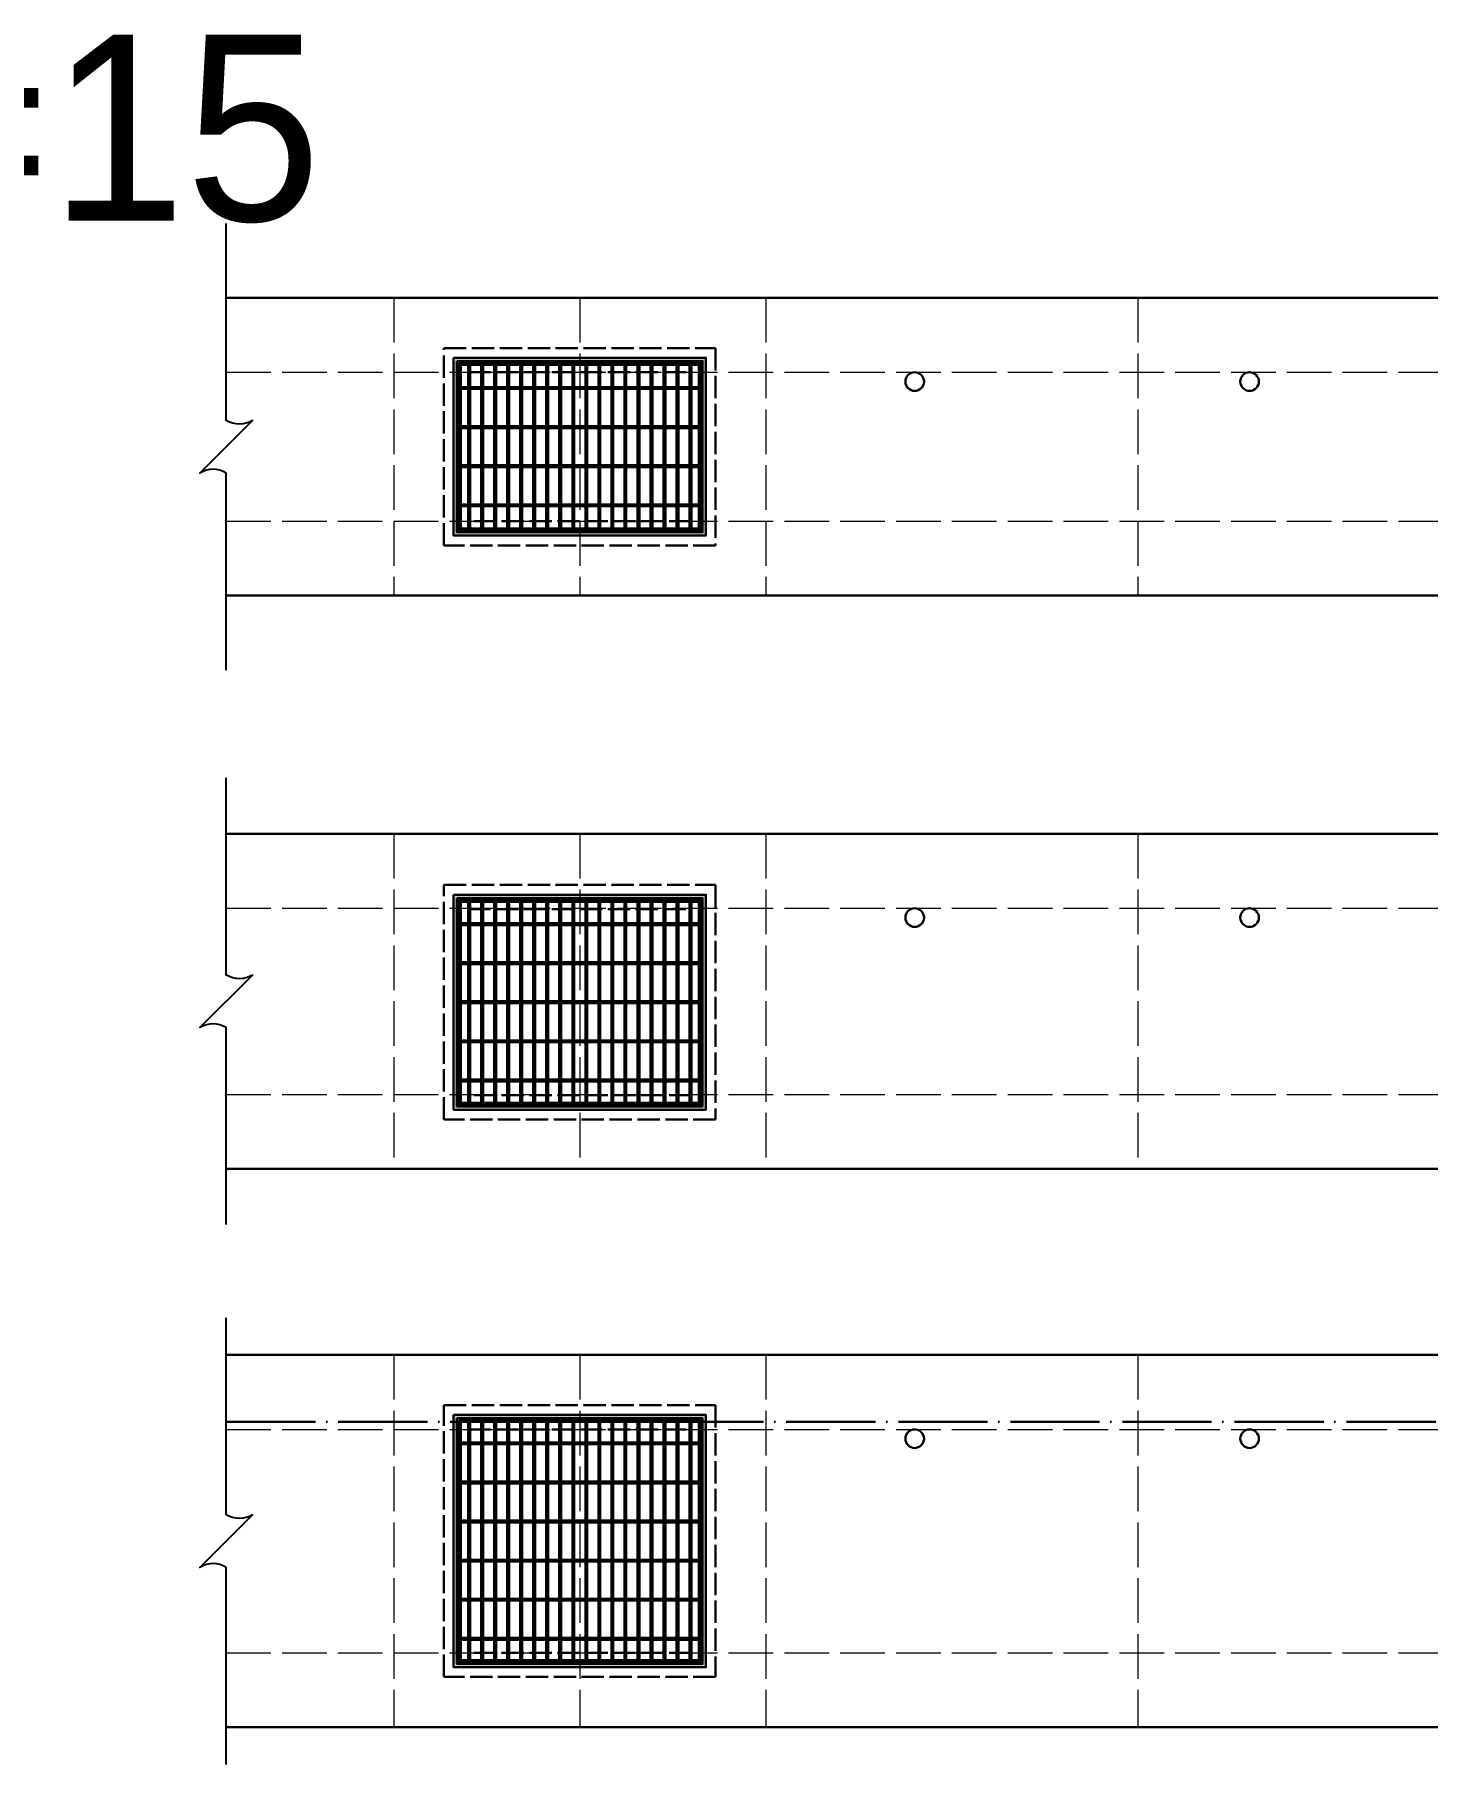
# Model space of a CAD drawing. Extents: x -2931 to 4779, y -2120 to 304.
# Drawn here: x 4030.3 to 4404.6, y -557.7 to -92.9 of the extents above; entities that cross this region are included whole.
import ezdxf

# ---------------------------------------------------------------- set-up
doc = ezdxf.new("R2010")
doc.units = 0
doc.header["$MEASUREMENT"] = 0
doc.linetypes.add('ACAD_ISO02W100', pattern=[15, 12, -3])
doc.linetypes.add('ACAD_ISO04W100', pattern=[30, 24, -3, 0, -3])
doc.layers.add('一、4.基本-隱藏', color=9, linetype='ACAD_ISO02W100', lineweight=20, plot=False)
doc.layers.add('三、3.文字-註解文字', color=2, linetype='Continuous')
for name, color, linetype, lineweight in [('二、1.繪圖-既有設施', 8, 'Continuous', 20), ('二、2.繪圖-施作項目', 181, 'Continuous', 30), ('二、6.繪圖-其他施作項目', 35, 'Continuous', 30)]:
    doc.layers.add(name, color=color, linetype=linetype, lineweight=lineweight)
doc.styles.add('註解文字', font='MS PGothic.ttf', dxfattribs={"height": 5})
pattern_1 = [(45, (2971.5, 3e-14), (-2.65165, 2.65165), []), (45, (2972.384, 3e-14), (-2.65165, 2.65165), []), (45, (2973.2678, 3e-14), (-2.65165, 2.65165), []), (45, (2974.1517, 3e-14), (-2.65165, 2.65165), [])]
pattern_2 = [(45, (2856.5, -144.25), (-2.65165, 2.65165), []), (45, (2857.384, -144.25), (-2.65165, 2.65165), []), (45, (2858.2678, -144.25), (-2.65165, 2.65165), []), (45, (2859.1517, -144.25), (-2.65165, 2.65165), [])]
pattern_3 = [(45, (2741.5, -284), (-2.65165, 2.65165), []), (45, (2742.384, -284), (-2.65165, 2.65165), []), (45, (2743.2678, -284), (-2.65165, 2.65165), []), (45, (2744.1517, -284), (-2.65165, 2.65165), [])]

msp = doc.modelspace()

# ---------------------------------------------------------------- hatches: boundary and pattern name
at = {"layer": '二、6.繪圖-其他施作項目'}
h = msp.add_hatch(color=256, dxfattribs=at)
h.dxf.hatch_style = 1
h.paths.add_polyline_path([(4142.961, -179.754), (4142.961, -227.554), (4210.761, -227.554), (4210.761, -179.754)])
h.paths.add_polyline_path([(4143.861, -180.654), (4209.861, -180.654), (4209.861, -226.654), (4143.861, -226.654)], flags=16)
h.paths.add_polyline_path([(4146.861, -183.654), (4206.861, -183.654), (4206.861, -223.654), (4146.861, -223.654)], flags=0)
h = msp.add_hatch(dxfattribs=at)
h.set_pattern_fill('ANSI34', color=256, scale=5)
h.set_pattern_definition(pattern_1)
h.paths.add_polyline_path([(4208.861, -188.154), (4208.861, -187.654), (4144.861, -187.654), (4144.861, -188.154)])
h = msp.add_hatch(dxfattribs=at)
h.set_pattern_fill('ANSI34', color=256, scale=5)
h.set_pattern_definition(pattern_1)
h.paths.add_polyline_path([(4144.861, -198.154), (4144.861, -198.654), (4208.861, -198.654), (4208.861, -198.154)])
h = msp.add_hatch(dxfattribs=at)
h.set_pattern_fill('ANSI34', color=256, scale=5)
h.set_pattern_definition(pattern_1)
h.paths.add_polyline_path([(4208.861, -209.154), (4208.861, -208.654), (4144.861, -208.654), (4144.861, -209.154)])
h = msp.add_hatch(dxfattribs=at)
h.set_pattern_fill('ANSI34', color=256, scale=5)
h.set_pattern_definition(pattern_1)
h.paths.add_polyline_path([(4144.861, -219.154), (4144.861, -219.654), (4208.861, -219.654), (4208.861, -219.154)])
h = msp.add_hatch(color=256, dxfattribs=at)
h.dxf.hatch_style = 1
h.paths.add_polyline_path([(4142.961, -381.804), (4210.761, -381.804), (4210.761, -324.004), (4142.961, -324.004)])
h.paths.add_polyline_path([(4143.861, -324.904), (4209.861, -324.904), (4209.861, -380.904), (4143.861, -380.904)], flags=16)
h = msp.add_hatch(dxfattribs=at)
h.set_pattern_fill('ANSI34', color=256, scale=5)
h.set_pattern_definition(pattern_2)
h.paths.add_polyline_path([(4208.861, -331.654), (4144.861, -331.654), (4144.861, -332.154), (4208.861, -332.154)])
h = msp.add_hatch(dxfattribs=at)
h.set_pattern_fill('ANSI34', color=256, scale=5)
h.set_pattern_definition(pattern_2)
h.paths.add_polyline_path([(4208.861, -342.154), (4144.861, -342.154), (4144.861, -342.654), (4208.861, -342.654)])
h = msp.add_hatch(dxfattribs=at)
h.set_pattern_fill('ANSI34', color=256, scale=5)
h.set_pattern_definition(pattern_2)
h.paths.add_polyline_path([(4208.861, -352.654), (4144.861, -352.654), (4144.861, -353.154), (4208.861, -353.154)])
h = msp.add_hatch(dxfattribs=at)
h.set_pattern_fill('ANSI34', color=256, scale=5)
h.set_pattern_definition(pattern_2)
h.paths.add_polyline_path([(4208.861, -363.154), (4144.861, -363.154), (4144.861, -363.654), (4208.861, -363.654)])
h = msp.add_hatch(dxfattribs=at)
h.set_pattern_fill('ANSI34', color=256, scale=5)
h.set_pattern_definition(pattern_2)
h.paths.add_polyline_path([(4208.861, -373.654), (4144.861, -373.654), (4144.861, -374.154), (4208.861, -374.154)])
h = msp.add_hatch(color=256, dxfattribs=at)
h.dxf.hatch_style = 1
h.paths.add_polyline_path([(4142.961, -531.554), (4210.761, -531.554), (4210.761, -463.754), (4142.961, -463.754)])
h.paths.add_polyline_path([(4143.861, -464.654), (4209.861, -464.654), (4209.861, -530.654), (4143.861, -530.654)], flags=16)
h = msp.add_hatch(dxfattribs=at)
h.set_pattern_fill('ANSI34', color=256, scale=5)
h.set_pattern_definition(pattern_3)
h.paths.add_polyline_path([(4208.861, -471.154), (4144.861, -471.154), (4144.861, -471.654), (4208.861, -471.654)])
h = msp.add_hatch(dxfattribs=at)
h.set_pattern_fill('ANSI34', color=256, scale=5)
h.set_pattern_definition(pattern_3)
h.paths.add_polyline_path([(4208.861, -481.654), (4144.861, -481.654), (4144.861, -482.154), (4208.861, -482.154)])
h = msp.add_hatch(dxfattribs=at)
h.set_pattern_fill('ANSI34', color=256, scale=5)
h.set_pattern_definition(pattern_3)
h.paths.add_polyline_path([(4208.861, -492.154), (4144.861, -492.154), (4144.861, -492.654), (4208.861, -492.654)])
h = msp.add_hatch(dxfattribs=at)
h.set_pattern_fill('ANSI34', color=256, scale=5)
h.set_pattern_definition(pattern_3)
h.paths.add_polyline_path([(4208.861, -502.654), (4144.861, -502.654), (4144.861, -503.154), (4208.861, -503.154)])
h = msp.add_hatch(dxfattribs=at)
h.set_pattern_fill('ANSI34', color=256, scale=5)
h.set_pattern_definition(pattern_3)
h.paths.add_polyline_path([(4208.861, -513.154), (4144.861, -513.154), (4144.861, -513.654), (4208.861, -513.654)])
h = msp.add_hatch(dxfattribs=at)
h.set_pattern_fill('ANSI34', color=256, scale=5)
h.set_pattern_definition(pattern_3)
h.paths.add_polyline_path([(4208.861, -523.654), (4144.861, -523.654), (4144.861, -524.154), (4208.861, -524.154)])

# ---------------------------------------------------------------- linework, layer by layer
at = {"layer": '一、4.基本-隱藏'}
for points in [[(4126.861, -163.654), (4126.861, -243.654)], [(4176.861, -163.654), (4176.861, -243.654)], [(4226.861, -163.654), (4226.861, -243.654)], [(4326.861, -163.654), (4326.861, -243.654)], [(4126.861, -307.654), (4126.861, -397.654)], [(4176.861, -307.654), (4176.861, -397.654)], [(4226.861, -307.654), (4226.861, -397.654)], [(4326.861, -307.654), (4326.861, -397.654)], [(4126.861, -447.654), (4126.861, -547.654)], [(4176.861, -447.654), (4176.861, -547.654)], [(4226.861, -447.654), (4226.861, -547.654)], [(4326.861, -447.654), (4326.861, -547.654)]]:
    msp.add_lwpolyline(points, dxfattribs=at)
at = {"layer": '三、3.文字-註解文字'}
for points in [[(4081.861, -263.654), (4081.861, -210.725, 0.2828427), (4074.79, -210.725), (4088.932, -196.583, -0.2828427), (4081.861, -196.583), (4081.861, -143.654)], [(4081.861, -412.654), (4081.861, -359.725, 0.2828427), (4074.79, -359.725), (4088.932, -345.583, -0.2828427), (4081.861, -345.583), (4081.861, -292.654)], [(4081.861, -557.654), (4081.861, -504.725, 0.2828427), (4074.79, -504.725), (4088.932, -490.583, -0.2828427), (4081.861, -490.583), (4081.861, -437.654)]]:
    msp.add_lwpolyline(points, format="xyb", dxfattribs=at)
at = {"layer": '二、1.繪圖-既有設施', "linetype": 'ACAD_ISO02W100'}
for points in [[(4081.861, -183.654), (4771.861, -183.654)], [(4081.861, -223.654), (4771.861, -223.654)], [(4081.861, -327.654), (4771.861, -327.654)], [(4081.861, -377.654), (4771.861, -377.654)], [(4081.861, -467.654), (4771.861, -467.654)], [(4081.861, -527.654), (4771.861, -527.654)]]:
    msp.add_lwpolyline(points, dxfattribs=at)
at = {"layer": '二、2.繪圖-施作項目'}
for points in [[(4081.861, -163.654), (4771.861, -163.654)], [(4081.861, -243.654), (4771.861, -243.654)]]:
    msp.add_lwpolyline(points, dxfattribs=at)
at = {"layer": '二、2.繪圖-施作項目', "linetype": 'Continuous'}
for points in [[(4081.861, -307.654), (4771.861, -307.654)], [(4081.861, -397.654), (4771.861, -397.654)], [(4081.861, -447.654), (4771.861, -447.654)], [(4081.861, -547.654), (4771.861, -547.654)]]:
    msp.add_lwpolyline(points, dxfattribs=at)
at = {"layer": '二、2.繪圖-施作項目', "linetype": 'ACAD_ISO04W100'}
msp.add_lwpolyline([(4081.861, -465.654), (4771.861, -465.654)], dxfattribs=at)
at = {"layer": '二、6.繪圖-其他施作項目', "linetype": 'ACAD_ISO02W100', "ltscale": 0.5}
for points in [[(4140.361, -177.154), (4213.361, -177.154), (4213.361, -230.154), (4140.361, -230.154)], [(4146.861, -183.654), (4206.861, -183.654), (4206.861, -223.654), (4146.861, -223.654)], [(4140.361, -321.404), (4213.361, -321.404), (4213.361, -384.404), (4140.361, -384.404)], [(4146.861, -327.904), (4206.861, -327.904), (4206.861, -377.904), (4146.861, -377.904)], [(4140.361, -461.154), (4213.361, -461.154), (4213.361, -534.154), (4140.361, -534.154)], [(4146.861, -467.654), (4206.861, -467.654), (4206.861, -527.654), (4146.861, -527.654)]]:
    msp.add_lwpolyline(points, close=True, dxfattribs=at)
at = {"layer": '二、6.繪圖-其他施作項目'}
for points in [[(4142.961, -179.754), (4210.761, -179.754), (4210.761, -227.554), (4142.961, -227.554)], [(4143.861, -180.654), (4209.861, -180.654), (4209.861, -226.654), (4143.861, -226.654)], [(4144.361, -181.154), (4209.361, -181.154), (4209.361, -226.154), (4144.361, -226.154)], [(4142.961, -324.004), (4210.761, -324.004), (4210.761, -381.804), (4142.961, -381.804)], [(4143.861, -324.904), (4209.861, -324.904), (4209.861, -380.904), (4143.861, -380.904)], [(4144.361, -325.404), (4209.361, -325.404), (4209.361, -380.404), (4144.361, -380.404)], [(4142.961, -463.754), (4210.761, -463.754), (4210.761, -531.554), (4142.961, -531.554)], [(4143.861, -464.654), (4209.861, -464.654), (4209.861, -530.654), (4143.861, -530.654)], [(4144.361, -465.154), (4209.361, -465.154), (4209.361, -530.154), (4144.361, -530.154)]]:
    msp.add_lwpolyline(points, close=True, dxfattribs=at)
for points in [[(4144.361, -181.154), (4209.361, -181.154)], [(4144.361, -181.154), (4144.361, -226.154)], [(4144.861, -181.154), (4144.861, -226.154)], [(4208.861, -181.154), (4208.861, -226.154)], [(4209.361, -181.154), (4209.361, -226.154)], [(4144.861, -181.654), (4208.861, -181.654)], [(4146.861, -181.654), (4146.861, -187.654)], [(4147.361, -181.654), (4147.361, -187.654)], [(4150.361, -181.654), (4150.361, -187.654)], [(4150.861, -181.654), (4150.861, -187.654)], [(4153.861, -181.654), (4153.861, -187.654)], [(4154.361, -181.654), (4154.361, -187.654)], [(4157.361, -181.654), (4157.361, -187.654)], [(4157.861, -181.654), (4157.861, -187.654)], [(4160.861, -181.654), (4160.861, -187.654)], [(4161.361, -181.654), (4161.361, -187.654)], [(4164.361, -181.654), (4164.361, -187.654)], [(4164.861, -181.654), (4164.861, -187.654)], [(4167.861, -181.654), (4167.861, -187.654)], [(4168.361, -181.654), (4168.361, -187.654)], [(4171.361, -181.654), (4171.361, -187.654)], [(4171.861, -181.654), (4171.861, -187.654)], [(4174.861, -181.654), (4174.861, -187.654)], [(4175.361, -181.654), (4175.361, -187.654)], [(4178.361, -181.654), (4178.361, -187.654)], [(4178.861, -181.654), (4178.861, -187.654)], [(4181.861, -181.654), (4181.861, -187.654)], [(4182.361, -181.654), (4182.361, -187.654)], [(4185.361, -181.654), (4185.361, -187.654)], [(4185.861, -181.654), (4185.861, -187.654)], [(4188.861, -181.654), (4188.861, -187.654)], [(4189.361, -181.654), (4189.361, -187.654)], [(4192.361, -181.654), (4192.361, -187.654)], [(4192.861, -181.654), (4192.861, -187.654)], [(4195.861, -181.654), (4195.861, -187.654)], [(4196.361, -181.654), (4196.361, -187.654)], [(4199.361, -181.654), (4199.361, -187.654)], [(4199.861, -181.654), (4199.861, -187.654)], [(4202.861, -181.654), (4202.861, -187.654)], [(4203.361, -181.654), (4203.361, -187.654)], [(4206.361, -181.654), (4206.361, -187.654)], [(4206.861, -181.654), (4206.861, -187.654)], [(4144.861, -187.654), (4208.861, -187.654)], [(4144.861, -188.154), (4208.861, -188.154)], [(4146.861, -188.154), (4146.861, -198.154)], [(4147.361, -188.154), (4147.361, -198.154)], [(4150.361, -188.154), (4150.361, -198.154)], [(4150.861, -188.154), (4150.861, -198.154)], [(4153.861, -188.154), (4153.861, -198.154)], [(4154.361, -188.154), (4154.361, -198.154)], [(4157.361, -188.154), (4157.361, -198.154)], [(4157.861, -188.154), (4157.861, -198.154)], [(4160.861, -188.154), (4160.861, -198.154)], [(4161.361, -188.154), (4161.361, -198.154)], [(4164.361, -188.154), (4164.361, -198.154)], [(4164.861, -188.154), (4164.861, -198.154)], [(4167.861, -188.154), (4167.861, -198.154)], [(4168.361, -188.154), (4168.361, -198.154)], [(4171.361, -188.154), (4171.361, -198.154)], [(4171.861, -188.154), (4171.861, -198.154)], [(4174.861, -188.154), (4174.861, -198.154)], [(4175.361, -188.154), (4175.361, -198.154)], [(4178.361, -188.154), (4178.361, -198.154)], [(4178.861, -188.154), (4178.861, -198.154)], [(4181.861, -188.154), (4181.861, -198.154)], [(4182.361, -188.154), (4182.361, -198.154)], [(4185.361, -188.154), (4185.361, -198.154)], [(4185.861, -188.154), (4185.861, -198.154)], [(4188.861, -188.154), (4188.861, -198.154)], [(4189.361, -188.154), (4189.361, -198.154)], [(4192.361, -188.154), (4192.361, -198.154)], [(4192.861, -188.154), (4192.861, -198.154)], [(4195.861, -188.154), (4195.861, -198.154)], [(4196.361, -188.154), (4196.361, -198.154)], [(4199.361, -188.154), (4199.361, -198.154)], [(4199.861, -188.154), (4199.861, -198.154)], [(4202.861, -188.154), (4202.861, -198.154)], [(4203.361, -188.154), (4203.361, -198.154)], [(4206.361, -188.154), (4206.361, -198.154)], [(4206.861, -188.154), (4206.861, -198.154)], [(4144.861, -198.154), (4208.861, -198.154)], [(4144.861, -198.654), (4208.861, -198.654)], [(4146.861, -198.654), (4146.861, -208.654)], [(4147.361, -198.654), (4147.361, -208.654)], [(4150.361, -198.654), (4150.361, -208.654)], [(4150.861, -198.654), (4150.861, -208.654)], [(4153.861, -198.654), (4153.861, -208.654)], [(4154.361, -198.654), (4154.361, -208.654)], [(4157.361, -198.654), (4157.361, -208.654)], [(4157.861, -198.654), (4157.861, -208.654)], [(4160.861, -198.654), (4160.861, -208.654)], [(4161.361, -198.654), (4161.361, -208.654)], [(4164.361, -198.654), (4164.361, -208.654)], [(4164.861, -198.654), (4164.861, -208.654)], [(4167.861, -198.654), (4167.861, -208.654)], [(4168.361, -198.654), (4168.361, -208.654)], [(4171.361, -198.654), (4171.361, -208.654)], [(4171.861, -198.654), (4171.861, -208.654)], [(4174.861, -198.654), (4174.861, -208.654)], [(4175.361, -198.654), (4175.361, -208.654)], [(4178.361, -198.654), (4178.361, -208.654)], [(4178.861, -198.654), (4178.861, -208.654)], [(4181.861, -198.654), (4181.861, -208.654)], [(4182.361, -198.654), (4182.361, -208.654)], [(4185.361, -198.654), (4185.361, -208.654)], [(4185.861, -198.654), (4185.861, -208.654)], [(4188.861, -198.654), (4188.861, -208.654)], [(4189.361, -198.654), (4189.361, -208.654)], [(4192.361, -198.654), (4192.361, -208.654)], [(4192.861, -198.654), (4192.861, -208.654)], [(4195.861, -198.654), (4195.861, -208.654)], [(4196.361, -198.654), (4196.361, -208.654)], [(4199.361, -198.654), (4199.361, -208.654)], [(4199.861, -198.654), (4199.861, -208.654)], [(4202.861, -198.654), (4202.861, -208.654)], [(4203.361, -198.654), (4203.361, -208.654)], [(4206.361, -198.654), (4206.361, -208.654)], [(4206.861, -198.654), (4206.861, -208.654)], [(4144.861, -208.654), (4208.861, -208.654)], [(4144.861, -209.154), (4208.861, -209.154)], [(4146.861, -209.154), (4146.861, -219.154)], [(4147.361, -209.154), (4147.361, -219.154)], [(4150.361, -209.154), (4150.361, -219.154)], [(4150.861, -209.154), (4150.861, -219.154)], [(4153.861, -209.154), (4153.861, -219.154)], [(4154.361, -209.154), (4154.361, -219.154)], [(4157.361, -209.154), (4157.361, -219.154)], [(4157.861, -209.154), (4157.861, -219.154)], [(4160.861, -209.154), (4160.861, -219.154)], [(4161.361, -209.154), (4161.361, -219.154)], [(4164.361, -209.154), (4164.361, -219.154)], [(4164.861, -209.154), (4164.861, -219.154)], [(4167.861, -209.154), (4167.861, -219.154)], [(4168.361, -209.154), (4168.361, -219.154)], [(4171.361, -209.154), (4171.361, -219.154)], [(4171.861, -209.154), (4171.861, -219.154)], [(4174.861, -209.154), (4174.861, -219.154)], [(4175.361, -209.154), (4175.361, -219.154)], [(4178.361, -209.154), (4178.361, -219.154)], [(4178.861, -209.154), (4178.861, -219.154)], [(4181.861, -209.154), (4181.861, -219.154)], [(4182.361, -209.154), (4182.361, -219.154)], [(4185.361, -209.154), (4185.361, -219.154)], [(4185.861, -209.154), (4185.861, -219.154)], [(4188.861, -209.154), (4188.861, -219.154)], [(4189.361, -209.154), (4189.361, -219.154)], [(4192.361, -209.154), (4192.361, -219.154)], [(4192.861, -209.154), (4192.861, -219.154)], [(4195.861, -209.154), (4195.861, -219.154)], [(4196.361, -209.154), (4196.361, -219.154)], [(4199.361, -209.154), (4199.361, -219.154)], [(4199.861, -209.154), (4199.861, -219.154)], [(4202.861, -209.154), (4202.861, -219.154)], [(4203.361, -209.154), (4203.361, -219.154)], [(4206.361, -209.154), (4206.361, -219.154)], [(4206.861, -209.154), (4206.861, -219.154)], [(4144.861, -219.154), (4208.861, -219.154)], [(4144.861, -219.654), (4208.861, -219.654)], [(4146.861, -219.654), (4146.861, -225.654)], [(4147.361, -219.654), (4147.361, -225.654)], [(4150.361, -219.654), (4150.361, -225.654)], [(4150.861, -219.654), (4150.861, -225.654)], [(4153.861, -219.654), (4153.861, -225.654)], [(4154.361, -219.654), (4154.361, -225.654)], [(4157.361, -219.654), (4157.361, -225.654)], [(4157.861, -219.654), (4157.861, -225.654)], [(4160.861, -219.654), (4160.861, -225.654)], [(4161.361, -219.654), (4161.361, -225.654)], [(4164.361, -219.654), (4164.361, -225.654)], [(4164.861, -219.654), (4164.861, -225.654)], [(4167.861, -219.654), (4167.861, -225.654)], [(4168.361, -219.654), (4168.361, -225.654)], [(4171.361, -219.654), (4171.361, -225.654)], [(4171.861, -219.654), (4171.861, -225.654)], [(4174.861, -219.654), (4174.861, -225.654)], [(4175.361, -219.654), (4175.361, -225.654)], [(4178.361, -219.654), (4178.361, -225.654)], [(4178.861, -219.654), (4178.861, -225.654)], [(4181.861, -219.654), (4181.861, -225.654)], [(4182.361, -219.654), (4182.361, -225.654)], [(4185.361, -219.654), (4185.361, -225.654)], [(4185.861, -219.654), (4185.861, -225.654)], [(4188.861, -219.654), (4188.861, -225.654)], [(4189.361, -219.654), (4189.361, -225.654)], [(4192.361, -219.654), (4192.361, -225.654)], [(4192.861, -219.654), (4192.861, -225.654)], [(4195.861, -219.654), (4195.861, -225.654)], [(4196.361, -219.654), (4196.361, -225.654)], [(4199.361, -219.654), (4199.361, -225.654)], [(4199.861, -219.654), (4199.861, -225.654)], [(4202.861, -219.654), (4202.861, -225.654)], [(4203.361, -219.654), (4203.361, -225.654)], [(4206.361, -219.654), (4206.361, -225.654)], [(4206.861, -219.654), (4206.861, -225.654)], [(4144.361, -226.154), (4209.361, -226.154)], [(4144.861, -225.654), (4208.861, -225.654)], [(4144.361, -325.404), (4209.361, -325.404)], [(4144.361, -325.404), (4144.361, -380.404)], [(4144.861, -325.404), (4144.861, -380.404)], [(4144.861, -325.904), (4208.861, -325.904)], [(4146.861, -325.904), (4146.861, -331.654)], [(4147.361, -325.904), (4147.361, -331.654)], [(4150.361, -325.904), (4150.361, -331.654)], [(4150.861, -325.904), (4150.861, -331.654)], [(4153.861, -325.904), (4153.861, -331.654)], [(4154.361, -325.904), (4154.361, -331.654)], [(4157.361, -325.904), (4157.361, -331.654)], [(4157.861, -325.904), (4157.861, -331.654)], [(4160.861, -325.904), (4160.861, -331.654)], [(4161.361, -325.904), (4161.361, -331.654)], [(4164.361, -325.904), (4164.361, -331.654)], [(4164.861, -325.904), (4164.861, -331.654)], [(4167.861, -325.904), (4167.861, -331.654)], [(4168.361, -325.904), (4168.361, -331.654)], [(4171.361, -325.904), (4171.361, -331.654)], [(4171.861, -325.904), (4171.861, -331.654)], [(4174.861, -325.904), (4174.861, -331.654)], [(4175.361, -325.904), (4175.361, -331.654)], [(4178.361, -325.904), (4178.361, -331.654)], [(4178.861, -325.904), (4178.861, -331.654)], [(4181.861, -325.904), (4181.861, -331.654)], [(4182.361, -325.904), (4182.361, -331.654)], [(4185.361, -325.904), (4185.361, -331.654)], [(4185.861, -325.904), (4185.861, -331.654)], [(4188.861, -325.904), (4188.861, -331.654)], [(4189.361, -325.904), (4189.361, -331.654)], [(4192.361, -325.904), (4192.361, -331.654)], [(4192.861, -325.904), (4192.861, -331.654)], [(4195.861, -325.904), (4195.861, -331.654)], [(4196.361, -325.904), (4196.361, -331.654)], [(4199.361, -325.904), (4199.361, -331.654)], [(4199.861, -325.904), (4199.861, -331.654)], [(4202.861, -325.904), (4202.861, -331.654)], [(4203.361, -325.904), (4203.361, -331.654)], [(4206.361, -325.904), (4206.361, -331.654)], [(4206.861, -325.904), (4206.861, -331.654)], [(4208.861, -325.404), (4208.861, -380.404)], [(4209.361, -325.404), (4209.361, -380.404)], [(4144.861, -331.654), (4208.861, -331.654)], [(4144.861, -332.154), (4208.861, -332.154)], [(4146.861, -332.154), (4146.861, -342.154)], [(4147.361, -332.154), (4147.361, -342.154)], [(4150.361, -332.154), (4150.361, -342.154)], [(4150.861, -332.154), (4150.861, -342.154)], [(4153.861, -332.154), (4153.861, -342.154)], [(4154.361, -332.154), (4154.361, -342.154)], [(4157.361, -332.154), (4157.361, -342.154)], [(4157.861, -332.154), (4157.861, -342.154)], [(4160.861, -332.154), (4160.861, -342.154)], [(4161.361, -332.154), (4161.361, -342.154)], [(4164.361, -332.154), (4164.361, -342.154)], [(4164.861, -332.154), (4164.861, -342.154)], [(4167.861, -332.154), (4167.861, -342.154)], [(4168.361, -332.154), (4168.361, -342.154)], [(4171.361, -332.154), (4171.361, -342.154)], [(4171.861, -332.154), (4171.861, -342.154)], [(4174.861, -332.154), (4174.861, -342.154)], [(4175.361, -332.154), (4175.361, -342.154)], [(4178.361, -332.154), (4178.361, -342.154)], [(4178.861, -332.154), (4178.861, -342.154)], [(4181.861, -332.154), (4181.861, -342.154)], [(4182.361, -332.154), (4182.361, -342.154)], [(4185.361, -332.154), (4185.361, -342.154)], [(4185.861, -332.154), (4185.861, -342.154)], [(4188.861, -332.154), (4188.861, -342.154)], [(4189.361, -332.154), (4189.361, -342.154)], [(4192.361, -332.154), (4192.361, -342.154)], [(4192.861, -332.154), (4192.861, -342.154)], [(4195.861, -332.154), (4195.861, -342.154)], [(4196.361, -332.154), (4196.361, -342.154)], [(4199.361, -332.154), (4199.361, -342.154)], [(4199.861, -332.154), (4199.861, -342.154)], [(4202.861, -332.154), (4202.861, -342.154)], [(4203.361, -332.154), (4203.361, -342.154)], [(4206.361, -332.154), (4206.361, -342.154)], [(4206.861, -332.154), (4206.861, -342.154)], [(4144.861, -342.154), (4208.861, -342.154)], [(4144.861, -342.654), (4208.861, -342.654)], [(4146.861, -342.654), (4146.861, -352.654)], [(4147.361, -342.654), (4147.361, -352.654)], [(4150.361, -342.654), (4150.361, -352.654)], [(4150.861, -342.654), (4150.861, -352.654)], [(4153.861, -342.654), (4153.861, -352.654)], [(4154.361, -342.654), (4154.361, -352.654)], [(4157.361, -342.654), (4157.361, -352.654)], [(4157.861, -342.654), (4157.861, -352.654)], [(4160.861, -342.654), (4160.861, -352.654)], [(4161.361, -342.654), (4161.361, -352.654)], [(4164.361, -342.654), (4164.361, -352.654)], [(4164.861, -342.654), (4164.861, -352.654)], [(4167.861, -342.654), (4167.861, -352.654)], [(4168.361, -342.654), (4168.361, -352.654)], [(4171.361, -342.654), (4171.361, -352.654)], [(4171.861, -342.654), (4171.861, -352.654)], [(4174.861, -342.654), (4174.861, -352.654)], [(4175.361, -342.654), (4175.361, -352.654)], [(4178.361, -342.654), (4178.361, -352.654)], [(4178.861, -342.654), (4178.861, -352.654)], [(4181.861, -342.654), (4181.861, -352.654)], [(4182.361, -342.654), (4182.361, -352.654)], [(4185.361, -342.654), (4185.361, -352.654)], [(4185.861, -342.654), (4185.861, -352.654)], [(4188.861, -342.654), (4188.861, -352.654)], [(4189.361, -342.654), (4189.361, -352.654)], [(4192.361, -342.654), (4192.361, -352.654)], [(4192.861, -342.654), (4192.861, -352.654)], [(4195.861, -342.654), (4195.861, -352.654)], [(4196.361, -342.654), (4196.361, -352.654)], [(4199.361, -342.654), (4199.361, -352.654)], [(4199.861, -342.654), (4199.861, -352.654)], [(4202.861, -342.654), (4202.861, -352.654)], [(4203.361, -342.654), (4203.361, -352.654)], [(4206.361, -342.654), (4206.361, -352.654)], [(4206.861, -342.654), (4206.861, -352.654)], [(4144.861, -352.654), (4208.861, -352.654)], [(4144.861, -353.154), (4208.861, -353.154)], [(4146.861, -353.154), (4146.861, -363.154)], [(4147.361, -353.154), (4147.361, -363.154)], [(4150.361, -353.154), (4150.361, -363.154)], [(4150.861, -353.154), (4150.861, -363.154)], [(4153.861, -353.154), (4153.861, -363.154)], [(4154.361, -353.154), (4154.361, -363.154)], [(4157.361, -353.154), (4157.361, -363.154)], [(4157.861, -353.154), (4157.861, -363.154)], [(4160.861, -353.154), (4160.861, -363.154)], [(4161.361, -353.154), (4161.361, -363.154)], [(4164.361, -353.154), (4164.361, -363.154)], [(4164.861, -353.154), (4164.861, -363.154)], [(4167.861, -353.154), (4167.861, -363.154)], [(4168.361, -353.154), (4168.361, -363.154)], [(4171.361, -353.154), (4171.361, -363.154)], [(4171.861, -353.154), (4171.861, -363.154)], [(4174.861, -353.154), (4174.861, -363.154)], [(4175.361, -353.154), (4175.361, -363.154)], [(4178.361, -353.154), (4178.361, -363.154)], [(4178.861, -353.154), (4178.861, -363.154)], [(4181.861, -353.154), (4181.861, -363.154)], [(4182.361, -353.154), (4182.361, -363.154)], [(4185.361, -353.154), (4185.361, -363.154)], [(4185.861, -353.154), (4185.861, -363.154)], [(4188.861, -353.154), (4188.861, -363.154)], [(4189.361, -353.154), (4189.361, -363.154)], [(4192.361, -353.154), (4192.361, -363.154)], [(4192.861, -353.154), (4192.861, -363.154)], [(4195.861, -353.154), (4195.861, -363.154)], [(4196.361, -353.154), (4196.361, -363.154)], [(4199.361, -353.154), (4199.361, -363.154)], [(4199.861, -353.154), (4199.861, -363.154)], [(4202.861, -353.154), (4202.861, -363.154)], [(4203.361, -353.154), (4203.361, -363.154)], [(4206.361, -353.154), (4206.361, -363.154)], [(4206.861, -353.154), (4206.861, -363.154)], [(4144.861, -363.154), (4208.861, -363.154)], [(4144.861, -363.654), (4208.861, -363.654)], [(4146.861, -363.654), (4146.861, -373.654)], [(4147.361, -363.654), (4147.361, -373.654)], [(4150.361, -363.654), (4150.361, -373.654)], [(4150.861, -363.654), (4150.861, -373.654)], [(4153.861, -363.654), (4153.861, -373.654)], [(4154.361, -363.654), (4154.361, -373.654)], [(4157.361, -363.654), (4157.361, -373.654)], [(4157.861, -363.654), (4157.861, -373.654)], [(4160.861, -363.654), (4160.861, -373.654)], [(4161.361, -363.654), (4161.361, -373.654)], [(4164.361, -363.654), (4164.361, -373.654)], [(4164.861, -363.654), (4164.861, -373.654)], [(4167.861, -363.654), (4167.861, -373.654)], [(4168.361, -363.654), (4168.361, -373.654)], [(4171.361, -363.654), (4171.361, -373.654)], [(4171.861, -363.654), (4171.861, -373.654)], [(4174.861, -363.654), (4174.861, -373.654)], [(4175.361, -363.654), (4175.361, -373.654)], [(4178.361, -363.654), (4178.361, -373.654)], [(4178.861, -363.654), (4178.861, -373.654)], [(4181.861, -363.654), (4181.861, -373.654)], [(4182.361, -363.654), (4182.361, -373.654)], [(4185.361, -363.654), (4185.361, -373.654)], [(4185.861, -363.654), (4185.861, -373.654)], [(4188.861, -363.654), (4188.861, -373.654)], [(4189.361, -363.654), (4189.361, -373.654)], [(4192.361, -363.654), (4192.361, -373.654)], [(4192.861, -363.654), (4192.861, -373.654)], [(4195.861, -363.654), (4195.861, -373.654)], [(4196.361, -363.654), (4196.361, -373.654)], [(4199.361, -363.654), (4199.361, -373.654)], [(4199.861, -363.654), (4199.861, -373.654)], [(4202.861, -363.654), (4202.861, -373.654)], [(4203.361, -363.654), (4203.361, -373.654)], [(4206.361, -363.654), (4206.361, -373.654)], [(4206.861, -363.654), (4206.861, -373.654)], [(4144.861, -373.654), (4208.861, -373.654)], [(4144.861, -374.154), (4208.861, -374.154)], [(4146.861, -374.154), (4146.861, -379.904)], [(4147.361, -374.154), (4147.361, -379.904)], [(4150.361, -374.154), (4150.361, -379.904)], [(4150.861, -374.154), (4150.861, -379.904)], [(4153.861, -374.154), (4153.861, -379.904)], [(4154.361, -374.154), (4154.361, -379.904)], [(4157.361, -374.154), (4157.361, -379.904)], [(4157.861, -374.154), (4157.861, -379.904)], [(4160.861, -374.154), (4160.861, -379.904)], [(4161.361, -374.154), (4161.361, -379.904)], [(4164.361, -374.154), (4164.361, -379.904)], [(4164.861, -374.154), (4164.861, -379.904)], [(4167.861, -374.154), (4167.861, -379.904)], [(4168.361, -374.154), (4168.361, -379.904)], [(4171.361, -374.154), (4171.361, -379.904)], [(4171.861, -374.154), (4171.861, -379.904)], [(4174.861, -374.154), (4174.861, -379.904)], [(4175.361, -374.154), (4175.361, -379.904)], [(4178.361, -374.154), (4178.361, -379.904)], [(4178.861, -374.154), (4178.861, -379.904)], [(4181.861, -374.154), (4181.861, -379.904)], [(4182.361, -374.154), (4182.361, -379.904)], [(4185.361, -374.154), (4185.361, -379.904)], [(4185.861, -374.154), (4185.861, -379.904)], [(4188.861, -374.154), (4188.861, -379.904)], [(4189.361, -374.154), (4189.361, -379.904)], [(4192.361, -374.154), (4192.361, -379.904)], [(4192.861, -374.154), (4192.861, -379.904)], [(4195.861, -374.154), (4195.861, -379.904)], [(4196.361, -374.154), (4196.361, -379.904)], [(4199.361, -374.154), (4199.361, -379.904)], [(4199.861, -374.154), (4199.861, -379.904)], [(4202.861, -374.154), (4202.861, -379.904)], [(4203.361, -374.154), (4203.361, -379.904)], [(4206.361, -374.154), (4206.361, -379.904)], [(4206.861, -374.154), (4206.861, -379.904)], [(4144.361, -380.404), (4209.361, -380.404)], [(4144.861, -379.904), (4208.861, -379.904)], [(4144.361, -465.154), (4209.361, -465.154)], [(4144.361, -465.154), (4144.361, -530.154)], [(4144.861, -465.154), (4144.861, -530.154)], [(4144.861, -465.654), (4208.861, -465.654)], [(4146.861, -465.654), (4146.861, -471.154)], [(4147.361, -465.654), (4147.361, -471.154)], [(4150.361, -465.654), (4150.361, -471.154)], [(4150.861, -465.654), (4150.861, -471.154)], [(4153.861, -465.654), (4153.861, -471.154)], [(4154.361, -465.654), (4154.361, -471.154)], [(4157.361, -465.654), (4157.361, -471.154)], [(4157.861, -465.654), (4157.861, -471.154)], [(4160.861, -465.654), (4160.861, -471.154)], [(4161.361, -465.654), (4161.361, -471.154)], [(4164.361, -465.654), (4164.361, -471.154)], [(4164.861, -465.654), (4164.861, -471.154)], [(4167.861, -465.654), (4167.861, -471.154)], [(4168.361, -465.654), (4168.361, -471.154)], [(4171.361, -465.654), (4171.361, -471.154)], [(4171.861, -465.654), (4171.861, -471.154)], [(4174.861, -465.654), (4174.861, -471.154)], [(4175.361, -465.654), (4175.361, -471.154)], [(4178.361, -465.654), (4178.361, -471.154)], [(4178.861, -465.654), (4178.861, -471.154)], [(4181.861, -465.654), (4181.861, -471.154)], [(4182.361, -465.654), (4182.361, -471.154)], [(4185.361, -465.654), (4185.361, -471.154)], [(4185.861, -465.654), (4185.861, -471.154)], [(4188.861, -465.654), (4188.861, -471.154)], [(4189.361, -465.654), (4189.361, -471.154)], [(4192.361, -465.654), (4192.361, -471.154)], [(4192.861, -465.654), (4192.861, -471.154)], [(4195.861, -465.654), (4195.861, -471.154)], [(4196.361, -465.654), (4196.361, -471.154)], [(4199.361, -465.654), (4199.361, -471.154)], [(4199.861, -465.654), (4199.861, -471.154)], [(4202.861, -465.654), (4202.861, -471.154)], [(4203.361, -465.654), (4203.361, -471.154)], [(4206.361, -465.654), (4206.361, -471.154)], [(4206.861, -465.654), (4206.861, -471.154)], [(4208.861, -465.154), (4208.861, -530.154)], [(4209.361, -465.154), (4209.361, -530.154)], [(4144.861, -471.154), (4208.861, -471.154)], [(4144.861, -471.654), (4208.861, -471.654)], [(4146.861, -471.654), (4146.861, -481.654)], [(4147.361, -471.654), (4147.361, -481.654)], [(4150.361, -471.654), (4150.361, -481.654)], [(4150.861, -471.654), (4150.861, -481.654)], [(4153.861, -471.654), (4153.861, -481.654)], [(4154.361, -471.654), (4154.361, -481.654)], [(4157.361, -471.654), (4157.361, -481.654)], [(4157.861, -471.654), (4157.861, -481.654)], [(4160.861, -471.654), (4160.861, -481.654)], [(4161.361, -471.654), (4161.361, -481.654)], [(4164.361, -471.654), (4164.361, -481.654)], [(4164.861, -471.654), (4164.861, -481.654)], [(4167.861, -471.654), (4167.861, -481.654)], [(4168.361, -471.654), (4168.361, -481.654)], [(4171.361, -471.654), (4171.361, -481.654)], [(4171.861, -471.654), (4171.861, -481.654)], [(4174.861, -471.654), (4174.861, -481.654)], [(4175.361, -471.654), (4175.361, -481.654)], [(4178.361, -471.654), (4178.361, -481.654)], [(4178.861, -471.654), (4178.861, -481.654)], [(4181.861, -471.654), (4181.861, -481.654)], [(4182.361, -471.654), (4182.361, -481.654)], [(4185.361, -471.654), (4185.361, -481.654)], [(4185.861, -471.654), (4185.861, -481.654)], [(4188.861, -471.654), (4188.861, -481.654)], [(4189.361, -471.654), (4189.361, -481.654)], [(4192.361, -471.654), (4192.361, -481.654)], [(4192.861, -471.654), (4192.861, -481.654)], [(4195.861, -471.654), (4195.861, -481.654)], [(4196.361, -471.654), (4196.361, -481.654)], [(4199.361, -471.654), (4199.361, -481.654)], [(4199.861, -471.654), (4199.861, -481.654)], [(4202.861, -471.654), (4202.861, -481.654)], [(4203.361, -471.654), (4203.361, -481.654)], [(4206.361, -471.654), (4206.361, -481.654)], [(4206.861, -471.654), (4206.861, -481.654)], [(4144.861, -481.654), (4208.861, -481.654)], [(4144.861, -482.154), (4208.861, -482.154)], [(4146.861, -482.154), (4146.861, -492.154)], [(4147.361, -482.154), (4147.361, -492.154)], [(4150.361, -482.154), (4150.361, -492.154)], [(4150.861, -482.154), (4150.861, -492.154)], [(4153.861, -482.154), (4153.861, -492.154)], [(4154.361, -482.154), (4154.361, -492.154)], [(4157.361, -482.154), (4157.361, -492.154)], [(4157.861, -482.154), (4157.861, -492.154)], [(4160.861, -482.154), (4160.861, -492.154)], [(4161.361, -482.154), (4161.361, -492.154)], [(4164.361, -482.154), (4164.361, -492.154)], [(4164.861, -482.154), (4164.861, -492.154)], [(4167.861, -482.154), (4167.861, -492.154)], [(4168.361, -482.154), (4168.361, -492.154)], [(4171.361, -482.154), (4171.361, -492.154)], [(4171.861, -482.154), (4171.861, -492.154)], [(4174.861, -482.154), (4174.861, -492.154)], [(4175.361, -482.154), (4175.361, -492.154)], [(4178.361, -482.154), (4178.361, -492.154)], [(4178.861, -482.154), (4178.861, -492.154)], [(4181.861, -482.154), (4181.861, -492.154)], [(4182.361, -482.154), (4182.361, -492.154)], [(4185.361, -482.154), (4185.361, -492.154)], [(4185.861, -482.154), (4185.861, -492.154)], [(4188.861, -482.154), (4188.861, -492.154)], [(4189.361, -482.154), (4189.361, -492.154)], [(4192.361, -482.154), (4192.361, -492.154)], [(4192.861, -482.154), (4192.861, -492.154)], [(4195.861, -482.154), (4195.861, -492.154)], [(4196.361, -482.154), (4196.361, -492.154)], [(4199.361, -482.154), (4199.361, -492.154)], [(4199.861, -482.154), (4199.861, -492.154)], [(4202.861, -482.154), (4202.861, -492.154)], [(4203.361, -482.154), (4203.361, -492.154)], [(4206.361, -482.154), (4206.361, -492.154)], [(4206.861, -482.154), (4206.861, -492.154)], [(4144.861, -492.154), (4208.861, -492.154)], [(4144.861, -492.654), (4208.861, -492.654)], [(4146.861, -492.654), (4146.861, -502.654)], [(4147.361, -492.654), (4147.361, -502.654)], [(4150.361, -492.654), (4150.361, -502.654)], [(4150.861, -492.654), (4150.861, -502.654)], [(4153.861, -492.654), (4153.861, -502.654)], [(4154.361, -492.654), (4154.361, -502.654)], [(4157.361, -492.654), (4157.361, -502.654)], [(4157.861, -492.654), (4157.861, -502.654)], [(4160.861, -492.654), (4160.861, -502.654)], [(4161.361, -492.654), (4161.361, -502.654)], [(4164.361, -492.654), (4164.361, -502.654)], [(4164.861, -492.654), (4164.861, -502.654)], [(4167.861, -492.654), (4167.861, -502.654)], [(4168.361, -492.654), (4168.361, -502.654)], [(4171.361, -492.654), (4171.361, -502.654)], [(4171.861, -492.654), (4171.861, -502.654)], [(4174.861, -492.654), (4174.861, -502.654)], [(4175.361, -492.654), (4175.361, -502.654)], [(4178.361, -492.654), (4178.361, -502.654)], [(4178.861, -492.654), (4178.861, -502.654)], [(4181.861, -492.654), (4181.861, -502.654)], [(4182.361, -492.654), (4182.361, -502.654)], [(4185.361, -492.654), (4185.361, -502.654)], [(4185.861, -492.654), (4185.861, -502.654)], [(4188.861, -492.654), (4188.861, -502.654)], [(4189.361, -492.654), (4189.361, -502.654)], [(4192.361, -492.654), (4192.361, -502.654)], [(4192.861, -492.654), (4192.861, -502.654)], [(4195.861, -492.654), (4195.861, -502.654)], [(4196.361, -492.654), (4196.361, -502.654)], [(4199.361, -492.654), (4199.361, -502.654)], [(4199.861, -492.654), (4199.861, -502.654)], [(4202.861, -492.654), (4202.861, -502.654)], [(4203.361, -492.654), (4203.361, -502.654)], [(4206.361, -492.654), (4206.361, -502.654)], [(4206.861, -492.654), (4206.861, -502.654)], [(4144.861, -502.654), (4208.861, -502.654)], [(4144.861, -503.154), (4208.861, -503.154)], [(4146.861, -503.154), (4146.861, -513.154)], [(4147.361, -503.154), (4147.361, -513.154)], [(4150.361, -503.154), (4150.361, -513.154)], [(4150.861, -503.154), (4150.861, -513.154)], [(4153.861, -503.154), (4153.861, -513.154)], [(4154.361, -503.154), (4154.361, -513.154)], [(4157.361, -503.154), (4157.361, -513.154)], [(4157.861, -503.154), (4157.861, -513.154)], [(4160.861, -503.154), (4160.861, -513.154)], [(4161.361, -503.154), (4161.361, -513.154)], [(4164.361, -503.154), (4164.361, -513.154)], [(4164.861, -503.154), (4164.861, -513.154)], [(4167.861, -503.154), (4167.861, -513.154)], [(4168.361, -503.154), (4168.361, -513.154)], [(4171.361, -503.154), (4171.361, -513.154)], [(4171.861, -503.154), (4171.861, -513.154)], [(4174.861, -503.154), (4174.861, -513.154)], [(4175.361, -503.154), (4175.361, -513.154)], [(4178.361, -503.154), (4178.361, -513.154)], [(4178.861, -503.154), (4178.861, -513.154)], [(4181.861, -503.154), (4181.861, -513.154)], [(4182.361, -503.154), (4182.361, -513.154)], [(4185.361, -503.154), (4185.361, -513.154)], [(4185.861, -503.154), (4185.861, -513.154)], [(4188.861, -503.154), (4188.861, -513.154)], [(4189.361, -503.154), (4189.361, -513.154)], [(4192.361, -503.154), (4192.361, -513.154)], [(4192.861, -503.154), (4192.861, -513.154)], [(4195.861, -503.154), (4195.861, -513.154)], [(4196.361, -503.154), (4196.361, -513.154)], [(4199.361, -503.154), (4199.361, -513.154)], [(4199.861, -503.154), (4199.861, -513.154)], [(4202.861, -503.154), (4202.861, -513.154)], [(4203.361, -503.154), (4203.361, -513.154)], [(4206.361, -503.154), (4206.361, -513.154)], [(4206.861, -503.154), (4206.861, -513.154)], [(4144.861, -513.154), (4208.861, -513.154)], [(4144.861, -513.654), (4208.861, -513.654)], [(4146.861, -513.654), (4146.861, -523.654)], [(4147.361, -513.654), (4147.361, -523.654)], [(4150.361, -513.654), (4150.361, -523.654)], [(4150.861, -513.654), (4150.861, -523.654)], [(4153.861, -513.654), (4153.861, -523.654)], [(4154.361, -513.654), (4154.361, -523.654)], [(4157.361, -513.654), (4157.361, -523.654)], [(4157.861, -513.654), (4157.861, -523.654)], [(4160.861, -513.654), (4160.861, -523.654)], [(4161.361, -513.654), (4161.361, -523.654)], [(4164.361, -513.654), (4164.361, -523.654)], [(4164.861, -513.654), (4164.861, -523.654)], [(4167.861, -513.654), (4167.861, -523.654)], [(4168.361, -513.654), (4168.361, -523.654)], [(4171.361, -513.654), (4171.361, -523.654)], [(4171.861, -513.654), (4171.861, -523.654)], [(4174.861, -513.654), (4174.861, -523.654)], [(4175.361, -513.654), (4175.361, -523.654)], [(4178.361, -513.654), (4178.361, -523.654)], [(4178.861, -513.654), (4178.861, -523.654)], [(4181.861, -513.654), (4181.861, -523.654)], [(4182.361, -513.654), (4182.361, -523.654)], [(4185.361, -513.654), (4185.361, -523.654)], [(4185.861, -513.654), (4185.861, -523.654)], [(4188.861, -513.654), (4188.861, -523.654)], [(4189.361, -513.654), (4189.361, -523.654)], [(4192.361, -513.654), (4192.361, -523.654)], [(4192.861, -513.654), (4192.861, -523.654)], [(4195.861, -513.654), (4195.861, -523.654)], [(4196.361, -513.654), (4196.361, -523.654)], [(4199.361, -513.654), (4199.361, -523.654)], [(4199.861, -513.654), (4199.861, -523.654)], [(4202.861, -513.654), (4202.861, -523.654)], [(4203.361, -513.654), (4203.361, -523.654)], [(4206.361, -513.654), (4206.361, -523.654)], [(4206.861, -513.654), (4206.861, -523.654)], [(4144.861, -523.654), (4208.861, -523.654)], [(4144.861, -524.154), (4208.861, -524.154)], [(4146.861, -524.154), (4146.861, -529.654)], [(4147.361, -524.154), (4147.361, -529.654)], [(4150.361, -524.154), (4150.361, -529.654)], [(4150.861, -524.154), (4150.861, -529.654)], [(4153.861, -524.154), (4153.861, -529.654)], [(4154.361, -524.154), (4154.361, -529.654)], [(4157.361, -524.154), (4157.361, -529.654)], [(4157.861, -524.154), (4157.861, -529.654)], [(4160.861, -524.154), (4160.861, -529.654)], [(4161.361, -524.154), (4161.361, -529.654)], [(4164.361, -524.154), (4164.361, -529.654)], [(4164.861, -524.154), (4164.861, -529.654)], [(4167.861, -524.154), (4167.861, -529.654)], [(4168.361, -524.154), (4168.361, -529.654)], [(4171.361, -524.154), (4171.361, -529.654)], [(4171.861, -524.154), (4171.861, -529.654)], [(4174.861, -524.154), (4174.861, -529.654)], [(4175.361, -524.154), (4175.361, -529.654)], [(4178.361, -524.154), (4178.361, -529.654)], [(4178.861, -524.154), (4178.861, -529.654)], [(4181.861, -524.154), (4181.861, -529.654)], [(4182.361, -524.154), (4182.361, -529.654)], [(4185.361, -524.154), (4185.361, -529.654)], [(4185.861, -524.154), (4185.861, -529.654)], [(4188.861, -524.154), (4188.861, -529.654)], [(4189.361, -524.154), (4189.361, -529.654)], [(4192.361, -524.154), (4192.361, -529.654)], [(4192.861, -524.154), (4192.861, -529.654)], [(4195.861, -524.154), (4195.861, -529.654)], [(4196.361, -524.154), (4196.361, -529.654)], [(4199.361, -524.154), (4199.361, -529.654)], [(4199.861, -524.154), (4199.861, -529.654)], [(4202.861, -524.154), (4202.861, -529.654)], [(4203.361, -524.154), (4203.361, -529.654)], [(4206.361, -524.154), (4206.361, -529.654)], [(4206.861, -524.154), (4206.861, -529.654)], [(4144.861, -529.654), (4208.861, -529.654)], [(4144.361, -530.154), (4209.361, -530.154)]]:
    msp.add_lwpolyline(points, dxfattribs=at)
for centre in [(4266.861, -186.154), (4356.861, -186.154), (4266.861, -330.154), (4356.861, -330.154), (4266.861, -470.154), (4356.861, -470.154)]:
    msp.add_circle(centre, 2.5, dxfattribs=at)

# ---------------------------------------------------------------- texts
at = {"layer": '三、3.文字-註解文字', "insert": (4031.861, -143.654), "char_height": 50, "attachment_point": 8, "style": '註解文字'}
msp.add_mtext_dynamic_manual_height_columns('{\\fMS PGothic|b0|i0|c128|p34;T=1}5', width=517.09185, gutter_width=25, heights=[0], dxfattribs=at)

doc.saveas('drawing.dxf')
